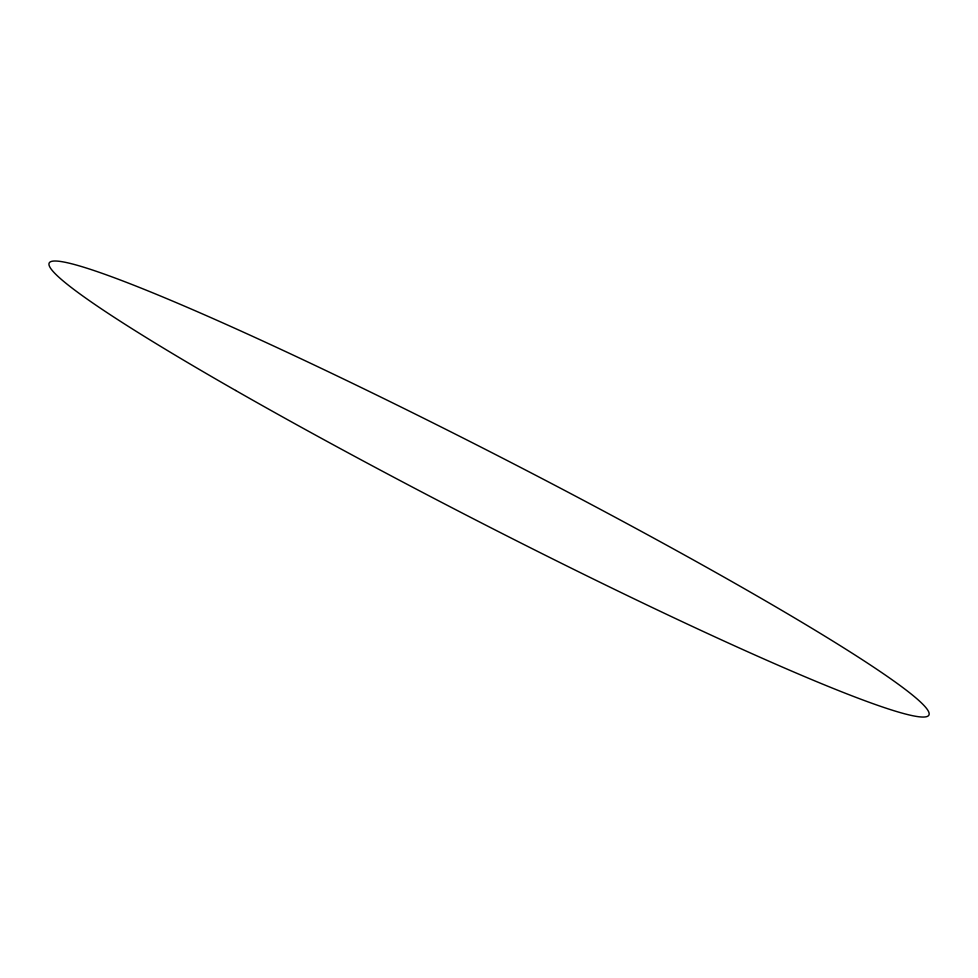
<?xml version="1.0" encoding="UTF-8"?>
<svg xmlns="http://www.w3.org/2000/svg" width="978" height="978" viewBox="0 0 978 978"><rect width="100%" height="100%" fill="white"/><g stroke="black" fill="none" stroke-linecap="round" stroke-linejoin="round"><path stroke-width="1.47" d="M235.674 390.479A494.599 33.643 27.2 0 0 927.401 716.373A494.599 33.643 27.2 0 0 303.926 360.149A494.599 33.643 27.2 0 0 235.674 390.479"/></g></svg>
